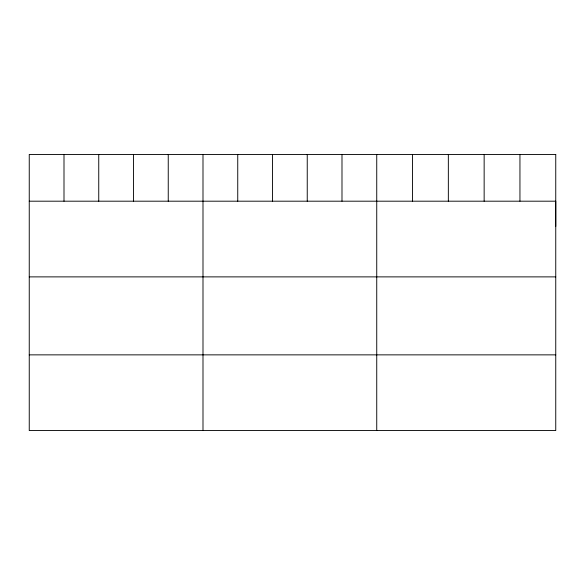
<?xml version="1.0" encoding="UTF-8"?>
<svg xmlns="http://www.w3.org/2000/svg" width="585" height="585" viewBox="0 0 585 585"><rect width="100%" height="100%" fill="white"/><g stroke="black" fill="none" stroke-linecap="round" stroke-linejoin="round"><path stroke-width="0.88" d="M555.75 226.417L555.75 201.189L29.25 201.189M29.25 276.88L555.75 276.88M29.25 354.861L555.75 354.861M519.948 154.44L519.948 201.189M484.146 154.44L484.146 201.189M448.344 154.44L448.344 201.189M412.542 154.44L412.542 201.189M376.74 154.44L376.74 430.56M341.991 154.44L341.991 201.189M307.242 154.44L307.242 201.189M272.493 154.44L272.493 201.189M237.744 154.44L237.744 201.189M202.995 154.44L202.995 430.56M168.246 154.44L168.246 201.189M133.497 154.44L133.497 201.189M98.748 154.44L98.748 201.189M63.999 154.44L63.999 201.189M555.75 154.44L29.25 154.44L29.25 430.56L555.75 430.56L555.75 154.44"/></g></svg>
